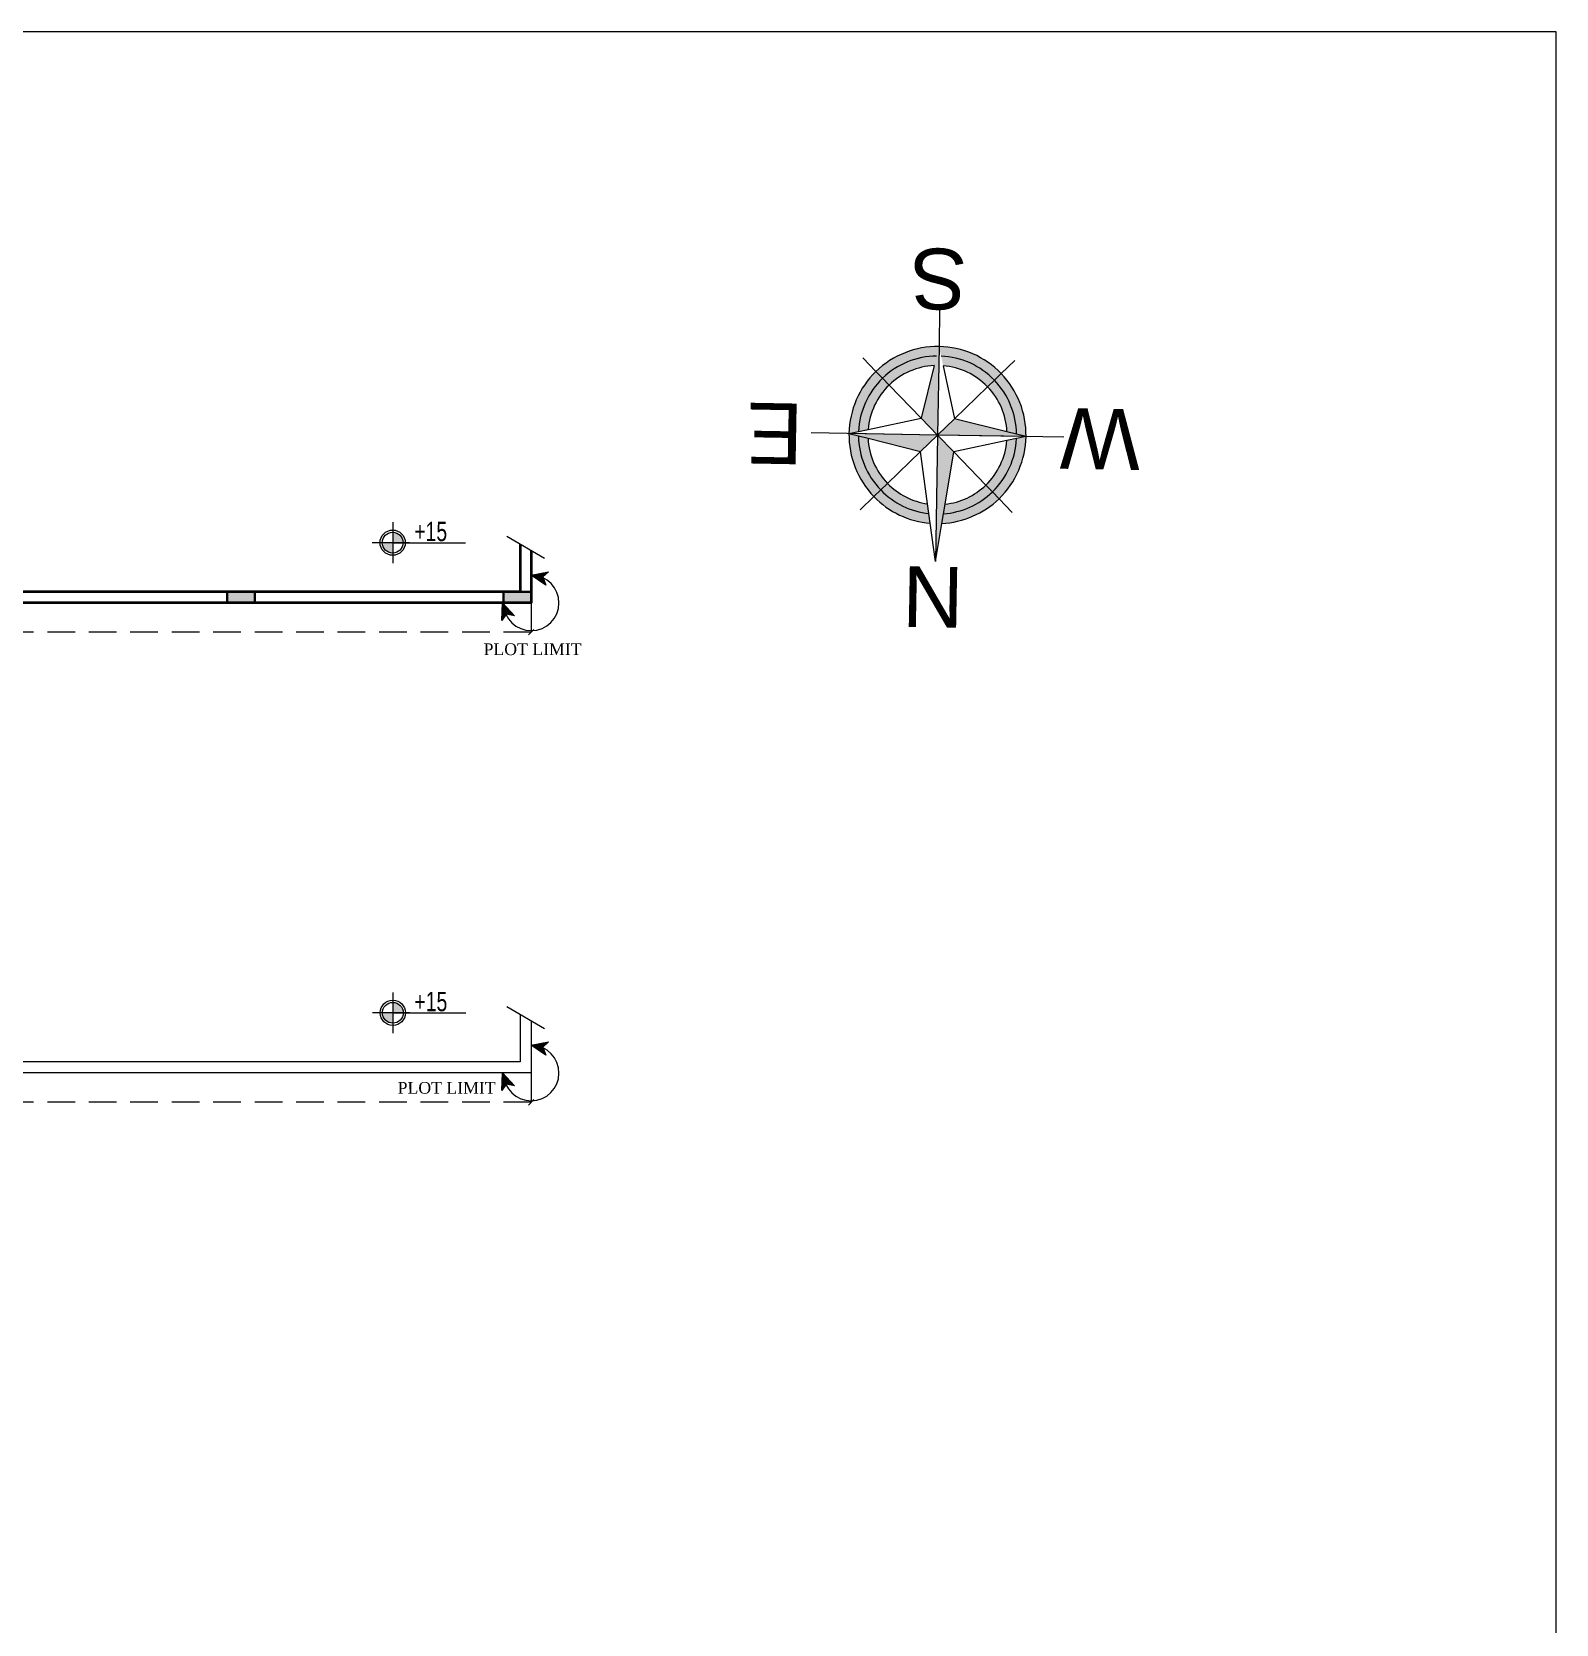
# Model space of a CAD drawing. Header units: inches. Extents: x -114 to 635, y -137 to 57.
# Drawn here: x 241.88 to 269.45, y -84.61 to -55.81 of the extents above; entities that cross this region are included whole.
import ezdxf
from ezdxf.enums import TextEntityAlignment as Align

# ---------------------------------------------------------------- set-up
doc = ezdxf.new("R2010")
doc.units = ezdxf.units.IN
doc.header["$MEASUREMENT"] = 0
doc.header["$PDMODE"] = 98
doc.linetypes.add('DASHED', pattern=[0.75, 0.5, -0.25])
doc.layers.get('0').update_dxf_attribs({"lineweight": 5})
doc.layers.get('Defpoints').update_dxf_attribs({"lineweight": 5})
for name, color, linetype, lineweight in [('A-ARROW', 1, 'Continuous', 5), ('A-PLOT LIMIT', 1, 'Continuous', 0), ('BORDER A2', 7, 'Continuous', 50), ('BOUNDARY WALL', 3, 'Continuous', 18), ('COLUMNS HATCH', 1, 'Continuous', 5), ('dim', 1, 'Continuous', 9), ('LEVEL SYMBOL', 8, 'Continuous', 5), ('PROPOSED COLUMNS', 6, 'Continuous', 30), ('WALL PROPOSED', 7, 'Continuous', 30)]:
    doc.layers.add(name, color=color, linetype=linetype, lineweight=lineweight)
doc.styles.add('002-F.FLOOR PLAN$0$xref plans$0$ATTRIBUTE', font='BKANT.TTF')
doc.styles.add('Arial', font='arial.ttf')
doc.styles.add('BORDER', font='times.ttf', dxfattribs={"height": 0.2})
doc.styles.get("Standard").update_dxf_attribs({"font": 'arial.ttf'})
doc.dimstyles.new('SITE RASH', dxfattribs={"dimtxt": 0.3, "dimasz": 0.1, "dimexe": 0, "dimexo": 0, "dimgap": 0.05, "dimtad": 0, "dimdec": 0, "dimlfac": 100, "dimzin": 0, "dimdsep": 46, "dimtxsty": 'Arial', "dimblk": 'OBLIQUE', "dimcen": 0.05, "dimclrd": 256, "dimclre": 256, "dimclrt": 256, "dimadec": 0, "dimazin": 0, "dimtfac": 10, "dimtdec": 0, "dimtix": 1, "dimtofl": 0, "dimtmove": 1, "dimatfit": 2, "dimldrblk": 'OBLIQUE', "dimfxl": 0.05, "dimtolj": 1, "dimtzin": 0, "dimlwd": -1, "dimlwe": -1, "dimarcsym": 0})

# ---------------------------------------------------------------- blocks, each defined once
blk = doc.blocks.new('_Oblique')
at = {"color": 0, "lineweight": -2}
blk.add_line((-0.5, -0.5), (0.5, 0.5), dxfattribs=at)
blk = doc.blocks.new('*D789')
at = {"layer": 'Defpoints', "color": 0, "transparency": 16777216}
for p in [(214.9148275705361, -74.6448972739885), (250.9148275705361, -74.6448972739885), (214.9148275705361, -75.1759759917727)]:
    blk.add_point(p, dxfattribs=at)
at = {"layer": 'dim', "transparency": 16777216}
for p, q in [((214.9148275705361, -74.6448972739885), (214.9148275705361, -75.1759759917727)), ((250.9148275705361, -74.6448972739885), (250.9148275705361, -75.1759759917727))]:
    blk.add_line(p, q, dxfattribs=at)
at = {"layer": 'dim', "linetype": 'DASHED', "transparency": 16777216}
for p, q in [((214.9148275705361, -75.1759759917727), (232.4174878706725, -75.1759759917727)), ((250.9148275705361, -75.1759759917727), (233.4121672703997, -75.1759759917727))]:
    blk.add_line(p, q, dxfattribs=at)
at = {"layer": 'dim', "transparency": 16777216, "xscale": 0.1, "yscale": 0.1, "zscale": 0.1, "rotation": 180}
blk.add_blockref('_Oblique', (214.9148275705361, -75.1759759917727), dxfattribs=at)
at = {"layer": 'dim', "transparency": 16777216, "xscale": 0.1, "yscale": 0.1, "zscale": 0.1}
blk.add_blockref('_Oblique', (250.9148275705361, -75.1759759917727), dxfattribs=at)
at = {"layer": 'dim', "transparency": 16777216, "insert": (232.9148275705361, -75.1759759917727), "char_height": 0.3, "attachment_point": 5, "style": 'Arial'}
blk.add_mtext('\\A1;3600', dxfattribs=at)
blk = doc.blocks.new('*D790')
at = {"layer": 'Defpoints', "color": 0, "transparency": 16777216}
for p in [(214.9148275705361, -66.14183515113783), (250.9148275705361, -66.14183515113783), (214.9148275705361, -66.67291386892202)]:
    blk.add_point(p, dxfattribs=at)
at = {"layer": 'dim', "transparency": 16777216}
for p, q in [((214.9148275705361, -66.14183515113783), (214.9148275705361, -66.67291386892202)), ((250.9148275705361, -66.14183515113783), (250.9148275705361, -66.67291386892202))]:
    blk.add_line(p, q, dxfattribs=at)
at = {"layer": 'dim', "linetype": 'DASHED', "transparency": 16777216}
for p, q in [((214.9148275705361, -66.67291386892202), (232.4174878706725, -66.67291386892202)), ((250.9148275705361, -66.67291386892202), (233.4121672703997, -66.67291386892202))]:
    blk.add_line(p, q, dxfattribs=at)
at = {"layer": 'dim', "transparency": 16777216, "xscale": 0.1, "yscale": 0.1, "zscale": 0.1, "rotation": 180}
blk.add_blockref('_Oblique', (214.9148275705361, -66.67291386892202), dxfattribs=at)
at = {"layer": 'dim', "transparency": 16777216, "xscale": 0.1, "yscale": 0.1, "zscale": 0.1}
blk.add_blockref('_Oblique', (250.9148275705361, -66.67291386892202), dxfattribs=at)
at = {"layer": 'dim', "transparency": 16777216, "insert": (232.9148275705361, -66.67291386892202), "char_height": 0.3, "attachment_point": 5, "style": 'Arial'}
blk.add_mtext('\\A1;3600', dxfattribs=at)
blk = doc.blocks.new('002-F.FLOOR PLAN$0$xref plans$0$LVL-PL')
h = blk.add_hatch(color=256)
h.paths.add_polyline_path([(0, 0.1233333333366318), (0, 0), (0.1233333333366318, 0, 0.4142135623713494)])
h.paths.add_polyline_path([(0, 3.638e-12), (-0.1233333333366318, 0, 0.4142135623713494), (0, -0.1233333333366318)])
for p, q in [((0, 0.2423931623961835), (0, -0.2423931623961835)), ((0.1999999999970896, 0), (-0.2423931623925455, 0)), ((0, 0), (0.8647632531776706, 0))]:
    blk.add_line(p, q)
for radius in [0.1500000000046361, 0.1233333333369346]:
    blk.add_circle((0, 0), radius)
at = {"style": '002-F.FLOOR PLAN$0$xref plans$0$ATTRIBUTE', "width": 0.75, "flags": 12}
for tag, p in [('LEVEL', (0.5169967120220919, 0.1508291632280816)), ('POSITION', (0.5169967120148158, -0.1541315465772186))]:
    blk.add_attdef(tag, text='', height=0.2, dxfattribs=at).set_placement(p, align=Align.MIDDLE)
blk = doc.blocks.new('NOTH')
at = {"layer": 'A-ARROW'}
h = blk.add_hatch(color=256, dxfattribs=at)
h.paths.add_polyline_path([(0.7367880207187341, 0), (0.6575899677640109, 0.0183679669693504), (0.5777283029631805, 0.0368898418159631), (0.138709133292366, 0.1387091331513375), (1.847e-13, -3.695e-13)])
h.paths.add_polyline_path([(1.421e-13, 1.052554315272032), (-0.0481682284584935, 0.7352118123715456), (-0.0603320410307902, 0.6550740360918894), (-0.0725869453558943, 0.5743361277810948), (-0.1387091332541104, 0.138709133151707), (1.847e-13, -3.695e-13)])
h.paths.add_polyline_path([(-0.7367880206932682, 5.4e-13), (-0.6575899677639683, -0.0183679669692367), (-0.5777283029244984, -0.036889841816361), (-0.1387091332536698, -0.138709133151707), (1.847e-13, -3.695e-13)])
h.paths.add_polyline_path([(0.1387091332923234, -0.1387091331515364), (1.847e-13, -3.695e-13), (-1.847e-13, -0.736788020910808), (0.018367967033555, -0.6575899678792894), (0.0368898419054631, -0.5777283031165439)])
h = blk.add_hatch(color=256, dxfattribs=at)
edge = h.paths.add_edge_path()
edge.add_ellipse((1.847e-13, -3.695e-13), major_axis=(-0.4651676837564604, 0.4651676837565617), ratio=0.9999999998919108, start_angle=-89.99999999921107, end_angle=-50.262072299546)
edge.add_line((0.060332041053556, 0.6550740361128362), (0.0725869453426498, 0.574336127870339))
edge.add_ellipse((1.847e-13, -3.695e-13), major_axis=(0.4093475616569167, 0.4093475616568277), ratio=0.9999999997555454, start_angle=0, end_angle=37.79691486913919, ccw=False)
edge.add_line((0.4093475615218411, 0.4093475617780201), (0.4651676837811465, 0.4651676836406013))
edge = h.paths.add_edge_path()
edge.add_ellipse((1.847e-13, -3.695e-13), major_axis=(0.5209878057300275, 0.5209878057299147), ratio=0.9999999999968756, start_angle=314.9999999999104, end_angle=359.9999999985911)
edge.add_line((0.5209878057426921, 0.5209878057171125), (0.465167683772478, 0.4651676836316483))
edge.add_ellipse((1.847e-13, -3.695e-13), major_axis=(-0.4651676837320017, 0.4651676837321025), ratio=0.9999999999444913, start_angle=226.5999839728725, end_angle=270.00000000078893, ccw=False)
edge.add_line((0.6575899677875441, 0.0183679669641208), (0.7367880206930125, 5.854899898238841e-12))
edge = h.paths.add_edge_path()
edge.add_ellipse((1.847e-13, -3.695e-13), major_axis=(-0.4093475616568274, 0.4093475616569162), ratio=0.9999999999629564, start_angle=180, end_angle=221.34643715917, ccw=False)
edge.add_line((0.4093475617774092, -0.4093475615211162), (0.4651676837726911, -0.4651676836316483))
edge.add_ellipse((1.847e-13, -3.695e-13), major_axis=(0.4651676837321025, 0.4651676837320017), ratio=0.9999999999444923, start_angle=269.9999999992111, end_angle=313.4000160271274)
edge.add_line((0.6575899677873595, -0.0183679669640924), (0.5777283029553502, -0.0368898418176116))
edge = h.paths.add_edge_path()
edge.add_ellipse((1.847e-13, -3.695e-13), major_axis=(-0.5209878057299147, 0.5209878057300275), ratio=0.99999999996475, start_angle=134.9999999989901, end_angle=180.0000000014088)
edge.add_line((0.5209878057425783, -0.5209878057169705), (0.4651676837806919, -0.4651676836396632))
edge.add_ellipse((1.847e-13, -3.695e-13), major_axis=(0.4651676837133373, 0.4651676837132369), ratio=0.9999999999848316, start_angle=226.5999839861861, end_angle=269.99999999921124, ccw=False)
edge.add_line((0.0183679670573298, -0.6575899677758912), (5.373120004481535e-11, -0.7367880206779205))
edge = h.paths.add_edge_path()
edge.add_ellipse((1.847e-13, -3.695e-13), major_axis=(-0.4651676837132375, 0.4651676837133383), ratio=0.9999999999848308, start_angle=90.00000000078873, end_angle=133.4000160138138)
edge.add_line((-0.0183679670313666, -0.6575899677784208), (-0.0368898418879269, -0.577728303026845))
edge.add_ellipse((1.847e-13, -3.695e-13), major_axis=(-0.4093475617746752, 0.4093475617747643), ratio=0.999999999712108, start_angle=90, end_angle=131.3464371538943, ccw=False)
edge.add_line((-0.4093475617927142, -0.4093475615366346), (-0.4651676837807062, -0.4651676836402602))
edge = h.paths.add_edge_path()
edge.add_ellipse((1.847e-13, -3.695e-13), major_axis=(-0.4651676837320017, 0.4651676837321025), ratio=0.9999999999444913, start_angle=46.59998397287251, end_angle=90.00000000078887, ccw=False)
edge.add_line((-0.6575899677872316, -0.0183679669642061), (-0.7367880206930693, -1.704990315598565e-13))
edge.add_ellipse((1.847e-13, -3.695e-13), major_axis=(0.5209878057300275, 0.5209878057299147), ratio=0.9999999999968756, start_angle=134.9999999999105, end_angle=179.9999999985912)
edge.add_line((-0.5209878057426778, -0.5209878057170556), (-0.465167683772464, -0.4651676836315917))
edge = h.paths.add_edge_path()
edge.add_ellipse((1.847e-13, -3.695e-13), major_axis=(0.4651676837321025, 0.4651676837320017), ratio=0.9999999999444923, start_angle=89.99999999921107, end_angle=133.4000160271275)
edge.add_line((-0.6575899677872316, 0.0183679669641208), (-0.577728302956416, 0.0368898418086303))
edge.add_ellipse((1.847e-13, -3.695e-13), major_axis=(-0.4093475616568274, 0.4093475616569162), ratio=0.9999999999629564, start_angle=0, end_angle=41.34643715916991, ccw=False)
edge.add_line((-0.4093475615365493, 0.4093475617927709), (-0.4651676837725063, 0.4651676836317053))
edge = h.paths.add_edge_path()
edge.add_ellipse((1.847e-13, -3.695e-13), major_axis=(-0.5209878057299147, 0.5209878057300275), ratio=0.9999999999105192, start_angle=-41.2515596892217, end_angle=1.40879490012606e-09)
edge.add_line((-0.5209878057428057, 0.5209878057170556), (-0.465167683781374, 0.4651676836403455))
edge.add_ellipse((1.847e-13, -3.695e-13), major_axis=(0.4651676837565617, 0.4651676837564604), ratio=0.9999999998919108, start_angle=50.26207229954599, end_angle=89.99999999921113, ccw=False)
edge.add_line((-0.0603320410271522, 0.6550740361169858), (-0.048168228446599, 0.7352118124497622))
h = blk.add_hatch(color=256, dxfattribs=at)
edge = h.paths.add_edge_path()
edge.add_ellipse((1.847e-13, -3.695e-13), major_axis=(0.5209878057300275, 0.5209878057299147), ratio=0.9999999999105188, start_angle=359.9999999985911, end_angle=401.2515596892217)
edge.add_line((0.0481682284466558, 0.7352118124500179), (0.0603320410534565, 0.6550740361133764))
edge.add_ellipse((1.847e-13, -3.695e-13), major_axis=(-0.4651676837564604, 0.4651676837565617), ratio=0.9999999998919108, start_angle=-89.99999999921113, end_angle=-50.26207229954548, ccw=False)
edge.add_line((0.4651676837811607, 0.465167683639919), (0.5209878057428199, 0.520987805716743))
edge = h.paths.add_edge_path()
edge.add_ellipse((1.847e-13, -3.695e-13), major_axis=(0.4093475616569168, 0.4093475616568273), ratio=0.9999999999629559, start_angle=318.6535628408301, end_angle=360, ccw=False)
edge.add_line((0.5777283029555207, 0.0368898418178105), (0.6575899677874733, 0.0183679669639503))
edge.add_ellipse((1.847e-13, -3.695e-13), major_axis=(-0.4651676837320017, 0.4651676837321025), ratio=0.9999999999444913, start_angle=226.5999839728724, end_angle=270.0000000007889)
edge.add_line((0.4651676837726061, 0.4651676836312788), (0.409347561536521, 0.4093475617922311))
edge = h.paths.add_edge_path()
edge.add_ellipse((1.847e-13, -3.695e-13), major_axis=(0.4651676837321025, 0.4651676837320017), ratio=0.9999999999444923, start_angle=269.99999999921124, end_angle=313.40001602712755, ccw=False)
edge.add_line((0.4651676837726626, -0.4651676836317053), (0.5209878057427915, -0.5209878057170843))
edge.add_ellipse((1.847e-13, -3.695e-13), major_axis=(-0.5209878057299129, 0.5209878057300266), ratio=0.9999999999968752, start_angle=180.0000000014088, end_angle=225.0000000000895)
edge.add_line((0.7367880206929271, -6.1391e-12), (0.6575899677874589, -0.018367966964405))
edge = h.paths.add_edge_path()
edge.add_ellipse((1.847e-13, -3.695e-13), major_axis=(0.4093475617747643, 0.4093475617746752), ratio=0.9999999997121085, start_angle=228.6535628461057, end_angle=270, ccw=False)
edge.add_line((0.0368898419273762, -0.5777283030215871), (0.018367967057344, -0.6575899677760902))
edge.add_ellipse((1.847e-13, -3.695e-13), major_axis=(0.4651676837133373, 0.4651676837132369), ratio=0.9999999999848316, start_angle=226.599983986186, end_angle=269.9999999992111)
edge.add_line((0.4651676837808907, -0.4651676836403739), (0.4093475617927142, -0.4093475615367482))
edge = h.paths.add_edge_path()
edge.add_ellipse((1.847e-13, -3.695e-13), major_axis=(-0.4651676837132375, 0.4651676837133383), ratio=0.9999999999848308, start_angle=90.00000000078887, end_angle=133.400016013814, ccw=False)
edge.add_line((-0.465167683780962, -0.4651676836400327), (-0.520987805742877, -0.52098780571734))
edge.add_ellipse((1.847e-13, -3.695e-13), major_axis=(0.5209878057300275, 0.5209878057299147), ratio=0.9999999999647492, start_angle=179.9999999985912, end_angle=225.0000000010099)
edge.add_line((-5.3916e-11, -0.7367880206783184), (-0.0183679670313239, -0.6575899677784492))
edge = h.paths.add_edge_path()
edge.add_ellipse((1.847e-13, -3.695e-13), major_axis=(0.4093475616569168, 0.4093475616568273), ratio=0.9999999999629559, start_angle=138.6535628408301, end_angle=180, ccw=False)
edge.add_line((-0.5777283029566292, -0.0368898418086019), (-0.6575899677873025, -0.0183679669642345))
edge.add_ellipse((1.847e-13, -3.695e-13), major_axis=(-0.4651676837320017, 0.4651676837321025), ratio=0.9999999999444913, start_angle=46.59998397287242, end_angle=90.00000000078873)
edge.add_line((-0.4651676837725205, -0.4651676836315632), (-0.4093475617772527, -0.4093475615209742))
edge = h.paths.add_edge_path()
edge.add_ellipse((1.847e-13, -3.695e-13), major_axis=(-0.5209878057299129, 0.5209878057300266), ratio=0.9999999999968752, start_angle=1.408794900004402e-09, end_angle=45.00000000008949)
edge.add_line((-0.736788020693325, 4.263e-13), (-0.6575899677874874, 0.0183679669643766))
edge.add_ellipse((1.847e-13, -3.695e-13), major_axis=(0.4651676837321025, 0.4651676837320017), ratio=0.9999999999444923, start_angle=89.99999999921113, end_angle=133.4000160271276, ccw=False)
edge.add_line((-0.465167683772478, 0.4651676836313642), (-0.5209878057425926, 0.520987805716743))
edge = h.paths.add_edge_path()
edge.add_ellipse((1.847e-13, -3.695e-13), major_axis=(-0.409347561656827, 0.4093475616569161), ratio=0.9999999997555448, start_angle=-37.79691486913907, end_angle=0, ccw=False)
edge.add_line((-0.07258694534219501, 0.5743361278701685), (-0.060332041026868, 0.6550740361166733))
edge.add_ellipse((1.847e-13, -3.695e-13), major_axis=(0.4651676837565617, 0.4651676837564604), ratio=0.9999999998919108, start_angle=50.262072299546, end_angle=89.99999999921107)
edge.add_line((-0.4651676837810328, 0.465167683639919), (-0.4093475615216562, 0.4093475617776507))
for p, q in [((-5.68e-14, 1.052554315272145), (-0.0481682284583371, 0.7352118123711194)), ((-5.68e-14, 1.052554315272145), (0.0481682284587777, 0.7352118123713752)), ((0, 0), (-5.68e-14, 1.052554315272145)), ((-0.0481682284583371, 0.7352118123711194), (-0.0603320410308044, 0.655074036091861)), ((0.0481682284587777, 0.7352118123713752), (0.0603320410566397, 0.6550740360920316)), ((-0.5209878057424647, 0.5209878057167145), (-0.6326280498287105, 0.6326280500851456)), ((-0.0725869453556953, 0.5743361277807538), (-0.1387091332538688, 0.1387091331513943)), ((-0.0603320410308044, 0.655074036091861), (-0.0725869453556953, 0.5743361277807538)), ((0.0603320410566397, 0.6550740360920316), (0.0725869453562211, 0.5743361277807822)), ((0.0725869453562211, 0.5743361277807822), (0.1387091332923092, 0.1387091331512238)), ((0.5209878057427773, 0.5209878057170272), (0.632628049828611, 0.6326280500849464)), ((-0.4651676836997042, 0.4651676835587466), (-0.5209878057424647, 0.5209878057167145)), ((-0.4093475616567872, 0.4093475619131084), (-0.4651676836997042, 0.4651676835587466)), ((-0.1387091332538688, 0.1387091331513943), (-0.4093475616567872, 0.4093475619131084)), ((0.1387091332923092, 0.1387091331512238), (0.4093475616569294, 0.4093475619129663)), ((0.4093475616569294, 0.4093475619129663), (0.4651676836999883, 0.4651676835587466)), ((0.4651676836999883, 0.4651676835587466), (0.5209878057427773, 0.5209878057170272)), ((-0.5777283029243989, 0.0368898418156221), (-0.1387091332538688, 0.1387091331513943)), ((0, 0), (-0.1387091332538688, 0.1387091331513943)), ((0, 0), (0.1387091332923092, 0.1387091331512238)), ((0.5777283029628393, 0.03688984181602), (0.1387091332923092, 0.1387091331512238)), ((-1.052554315297524, -2.558e-13), (0, 0)), ((-0.7367880206930835, 1.705e-13), (-0.6575899677639541, 0.0183679669696346)), ((-0.7367880206930835, 1.705e-13), (-0.6575899677638973, -0.0183679669693504)), ((-0.7367880206930835, 1.705e-13), (0, 0)), ((-0.6575899677639541, 0.0183679669696346), (-0.5777283029243989, 0.0368898418156221)), ((0, 0), (-0.1387091332536698, -0.138709133151707)), ((-5.68e-14, -0.736788020910808), (0, 0)), ((0, 0), (0.1387091332923234, -0.1387091331515364)), ((0, 0), (0.7367880207187198, -2.558e-13)), ((0, 0), (1.05255431529781, -1.421e-13)), ((0.6575899677640962, 0.0183679669692651), (0.5777283029628393, 0.03688984181602)), ((0.7367880207187198, -2.558e-13), (0.6575899677640962, 0.0183679669692651)), ((-0.6575899677638973, -0.0183679669693504), (-0.5777283029244984, -0.036889841816361)), ((-0.5777283029244984, -0.036889841816361), (-0.1387091332536698, -0.138709133151707)), ((0.5777283029628535, -0.0368898418159063), (0.1387091332923234, -0.1387091331515364)), ((0.6575899677640252, -0.0183679669699473), (0.5777283029628535, -0.0368898418159063)), ((0.7367880207187198, -2.558e-13), (0.6575899677640252, -0.0183679669699473)), ((-0.1387091332536698, -0.138709133151707), (-0.4093475616569864, -0.409347561400523)), ((-0.036889841867449, -0.5777283031165439), (-0.1387091332536698, -0.138709133151707)), ((0.0368898419057047, -0.5777283031167997), (0.1387091332923234, -0.1387091331515364)), ((0.1387091332923234, -0.1387091331515364), (0.4093475616568867, -0.4093475614008071)), ((-0.5209878057427347, -0.5209878057173967), (-0.632628049828796, -0.6326280495724462)), ((-0.4651676836999032, -0.4651676835590309), (-0.5209878057427347, -0.5209878057173967)), ((-0.4093475616569864, -0.409347561400523), (-0.4651676836999032, -0.4651676835590309)), ((0.4093475616568867, -0.4093475614008071), (0.4651676836998889, -0.4651676835590878)), ((0.4651676836998889, -0.4651676835590878), (0.5209878057425783, -0.5209878057169705)), ((0.5209878057425783, -0.5209878057169705), (0.6326280498285402, -0.6326280495726451)), ((-5.68e-14, -1.05255431527206), (-5.68e-14, -0.736788020910808))]:
    blk.add_line(p, q, dxfattribs=at)
for major_axis, ratio, start_param, end_param in [((-0.5209878057299123, 0.5209878057300255), 0.9999999999105199, -0.7199755381598874, 2.45881e-11), ((0.5209878057300255, 0.5209878057299123), 0.999999999910519, 6.283185307154998, 7.003160845339472), ((0.4651676837565609, 0.4651676837564598), 0.9999999998919112, 0.8772386505025153, 1.570796326781126), ((-0.4093475616568267, 0.4093475616569159), 0.9999999997555448, -0.6596806115624795, 0), ((-0.4651676837564598, 0.4651676837565609), 0.9999999998919112, -1.570796326781126, -0.8772386505025153), ((0.4093475616569159, 0.4093475616568267), 0.9999999997555448, 0, 0.6596806115624795), ((-0.5209878057299127, 0.5209878057300262), 0.9999999999968756, 2.45881e-11, 0.7853981633990103), ((0.4651676837321023, 0.4651676837320012), 0.9999999999444916, 1.570796326781126, 2.328269501886581), ((-0.4093475616568263, 0.4093475616569155), 0.9999999999629564, 0, 0.7216314623964455), ((0.4093475616569159, 0.4093475616568269), 0.9999999999629562, 5.561553844783139, 6.283185307179584), ((-0.4651676837320012, 0.4651676837321023), 0.999999999944491, 3.954915805293002, 4.712388980398459), ((0.5209878057300255, 0.5209878057299123), 0.999999999996876, 5.497787143780575, 6.283185307154998), ((0.5209878057300255, 0.5209878057299123), 0.999999999996876, 2.356194490190779, 3.141592653565203), ((-0.4651676837320012, 0.4651676837321023), 0.999999999944491, 0.8133231517032118, 1.570796326808665), ((0.4093475616569159, 0.4093475616568269), 0.9999999999629562, 2.419961191193345, 3.141592653589792), ((-0.4093475616568263, 0.4093475616569155), 0.9999999999629564, 3.141592653589792, 3.863224115986238), ((0.4651676837321023, 0.4651676837320012), 0.9999999999444916, 4.712388980370919, 5.469862155476373), ((-0.5209878057299127, 0.5209878057300262), 0.9999999999968756, 3.141592653614381, 3.926990816988803), ((0.5209878057300255, 0.5209878057299123), 0.9999999999647496, 3.141592653565203, 3.926990817004866), ((-0.4651676837132357, 0.4651676837133368), 0.9999999999848312, 1.570796326808665, 2.328269501654212), ((-0.4093475617746752, 0.4093475617747643), 0.9999999997121072, 1.570796326794896, 2.292427789099265), ((-0.5209878057299125, 0.5209878057300258), 0.9999999999647496, 2.356194490174718, 3.141592653614381), ((0.4651676837133376, 0.4651676837132362), 0.9999999999848316, 3.954915805525373, 4.712388980370919), ((0.4093475617747635, 0.4093475617746745), 0.999999999712108, 3.990757518080319, 4.712388980384689)]:
    blk.add_ellipse((3.553e-13, -2.842e-13), major_axis=major_axis, ratio=ratio, start_param=start_param, end_param=end_param, dxfattribs=at)
for s, p in [('N', (0.0144832284225913, 1.347818954500012)), ('W', (-1.353998589916471, 0.0105449277088212)), ('E', (1.353998589916358, 0.0105449277088212)), ('S', (0.0120693570188166, -1.298608181295634))]:
    blk.add_text(s, height=0.5052260713060049, rotation=359.9383920510186, dxfattribs=at).set_placement(p, align=Align.MIDDLE)

msp = doc.modelspace()

# ---------------------------------------------------------------- hatches: boundary and pattern name
at = {"layer": 'A-PLOT LIMIT'}
h = msp.add_hatch(color=256, dxfattribs=at)
h.dxf.hatch_style = 1
h.paths.add_polyline_path([(251.2290294651086, -65.57886864141474), (251.1267025162972, -65.67347711627227), (251.1779479936604, -65.82083290918982), (250.9148275705358, -65.63891104696941)])
h = msp.add_hatch(color=256, dxfattribs=at)
h.dxf.hatch_style = 1
h.paths.add_polyline_path([(250.6144498852331, -66.3776961304508), (250.4614833868727, -66.34701911893322), (250.3817092030156, -66.46128918306991), (250.3983537967547, -66.14183515113805)])
h = msp.add_hatch(color=256, dxfattribs=at)
h.dxf.hatch_style = 1
h.paths.add_polyline_path([(251.2290294651086, -74.08193076426542), (251.1267025162972, -74.17653923912295), (251.1779479936604, -74.3238950320405), (250.9148275705358, -74.14197316982009)])
h = msp.add_hatch(color=256, dxfattribs=at)
h.dxf.hatch_style = 1
h.paths.add_polyline_path([(250.6144498852331, -74.88075825330148), (250.4614833868727, -74.8500812417839), (250.3817092030156, -74.96435130592059), (250.3983537967547, -74.64489727398873)])
at = {"layer": 'COLUMNS HATCH'}
for points in [[(245.4148275705361, -66.14183515113808), (245.4148275705361, -65.94183515113804), (245.9148275705361, -65.94183515113804), (245.9148275705361, -66.14183515113808)], [(250.4148275705361, -66.14183515113808), (250.4148275705361, -65.94183515113804), (250.9148275705361, -65.94183515113804), (250.9148275705361, -66.14183515113808)]]:
    msp.add_hatch(color=256, dxfattribs=at).paths.add_polyline_path(points)

# ---------------------------------------------------------------- linework, layer by layer
at = {"layer": 'A-ARROW'}
for points in [[(250.3983537967547, -66.14183515113805), (250.3817092030156, -66.46128918306991)], [(250.3983537967547, -74.64489727398873), (250.3817092030156, -74.96435130592059)]]:
    msp.add_lwpolyline(points, dxfattribs=at)
at = {"layer": 'A-PLOT LIMIT'}
for points in [[(251.2290294651086, -65.57886864141474), (251.1267025162972, -65.67347711627227), (251.1779479936604, -65.82083290918982), (250.9148275705358, -65.63891104696941)], [(250.6144498852331, -66.3776961304508), (250.4614833868727, -66.34701911893322), (250.3817092030156, -66.46128918306991), (250.3983537967547, -66.14183515113805)], [(251.2290294651086, -74.08193076426542), (251.1267025162972, -74.17653923912295), (251.1779479936604, -74.3238950320405), (250.9148275705358, -74.14197316982009)], [(250.6144498852331, -74.88075825330148), (250.4614833868727, -74.8500812417839), (250.3817092030156, -74.96435130592059), (250.3983537967547, -74.64489727398873)]]:
    msp.add_lwpolyline(points, close=True, dxfattribs=at)
for points in [[(251.1779479936604, -65.82083290918982), (251.1267025162972, -65.67347711627227), (251.2290294651086, -65.57886864141474)], [(251.1779479936604, -74.3238950320405), (251.1267025162972, -74.17653923912295), (251.2290294651086, -74.08193076426542)]]:
    msp.add_lwpolyline(points, dxfattribs=at)
for centre in [(250.9148275705361, -66.14183515113783), (250.9148275705361, -74.6448972739885)]:
    msp.add_arc(centre, 0.5032509203722197, 181.6699279092325, 88.19754900344229, dxfattribs=at)
at = {"layer": 'BORDER A2', "lineweight": 5}
msp.add_lwpolyline([(199.1530971960336, -113.4145161599681), (269.4530971960336, -113.4145161599681), (269.4530971960336, -55.81451615996809), (199.1530971960336, -55.81451615996809)], close=True, dxfattribs=at)
at = {"layer": 'BOUNDARY WALL'}
for points in [[(250.714827570536, -73.58718681784225), (250.714827570536, -74.44489727398869), (220.1149109304963, -74.44489727398869)], [(250.9148275705361, -73.70513313436112), (250.9148275705361, -74.6448972739885), (220.1149109304963, -74.6448972739885)]]:
    msp.add_lwpolyline(points, dxfattribs=at)
at = {"layer": 'dim'}
for p, q in [((251.1530918662325, -65.34258299168724), (250.4772426941632, -64.94401338984781)), ((251.1530918662325, -73.84564511453792), (250.4772426941632, -73.44707551269849))]:
    msp.add_line(p, q, dxfattribs=at)
at = {"layer": 'PROPOSED COLUMNS'}
for points in [[(245.4148275705361, -66.14183515113808), (245.4148275705361, -65.94183515113804), (245.9148275705361, -65.94183515113804), (245.9148275705361, -66.14183515113808)], [(250.4148275705361, -66.14183515113808), (250.4148275705361, -65.94183515113804), (250.9148275705361, -65.94183515113804), (250.9148275705361, -66.14183515113808)]]:
    msp.add_lwpolyline(points, close=True, dxfattribs=at)
at = {"layer": 'WALL PROPOSED', "linetype": 'Continuous', "lineweight": 35, "flags": 128}
for points in [[(250.714827570536, -65.08412469499157), (250.714827570536, -65.94183515113801), (220.1148275705362, -65.94183515113801)], [(250.9148275705361, -65.20207101151044), (250.9148275705361, -66.14183515113783), (220.1148275705362, -66.14183515113783)]]:
    msp.add_lwpolyline(points, dxfattribs=at)

# ---------------------------------------------------------------- block references
at = {"layer": 'A-ARROW', "xscale": 2.17312517487947, "yscale": 2.17312517487947, "zscale": 2.17312517487947, "rotation": 179.0250964440875}
msp.add_blockref('NOTH', (258.2640826046718, -63.10719762876329), dxfattribs=at)
at = {"layer": 'LEVEL SYMBOL', "linetype": 'Continuous', "lineweight": 0}
ref = msp.add_blockref('002-F.FLOOR PLAN$0$xref plans$0$LVL-PL', (248.410119901562, -65.05391342179374), dxfattribs=dict(at, xscale=1.524000000000014, yscale=1.524000000000014, zscale=1.524000000000014))
ref.add_attrib('LEVEL', '+15', dxfattribs={"layer": '0', "lineweight": 5, "height": 0.3499999999999999, "rotation": 359.9999992778307, "style": '002-F.FLOOR PLAN$0$xref plans$0$ATTRIBUTE', "width": 0.7500000000000003}).set_placement((249.097744330961, -64.85330515867045), align=Align.MIDDLE)
ref = msp.add_blockref('002-F.FLOOR PLAN$0$xref plans$0$LVL-PL', (248.4130440057305, -73.55697554464416), dxfattribs=dict(at, xscale=1.524000000000014, yscale=1.524000000000014, zscale=1.524000000000014))
ref.add_attrib('LEVEL', '+15', dxfattribs={"layer": '0', "lineweight": 5, "height": 0.3499999999999999, "rotation": 359.9999992778307, "style": '002-F.FLOOR PLAN$0$xref plans$0$ATTRIBUTE', "width": 0.7500000000000003}).set_placement((249.1006684351294, -73.35636728152087), align=Align.MIDDLE)

# ---------------------------------------------------------------- texts
at = {"layer": 'A-PLOT LIMIT', "style": 'BORDER'}
for p in [(250.0540236098517, -67.08723733405259), (248.4999405399029, -75.02041674838051)]:
    msp.add_text('PLOT LIMIT', height=0.2122674975775603, rotation=0.01705333087204756, dxfattribs=at).set_placement(p)

# ---------------------------------------------------------------- dimensions: what is measured, and where the dimension line sits
at = {"layer": 'dim', "color": 6}
for base, p1, p2, picture, middle in [((214.9148275705361, -66.67291386892202), (250.9148275705361, -66.14183515113783), (214.9148275705361, -66.14183515113783), '*D790', (232.9148275705361, -66.67291386892202)), ((214.9148275705361, -75.1759759917727), (250.9148275705361, -74.6448972739885), (214.9148275705361, -74.6448972739885), '*D789', (232.9148275705361, -75.1759759917727))]:
    dim = msp.add_linear_dim(base=base, p1=p1, p2=p2, angle=180, dimstyle='SITE RASH', dxfattribs=at)
    dim.commit()
    dim.dimension.update_dxf_attribs({"geometry": picture, "text_midpoint": middle})

doc.saveas('drawing.dxf')
